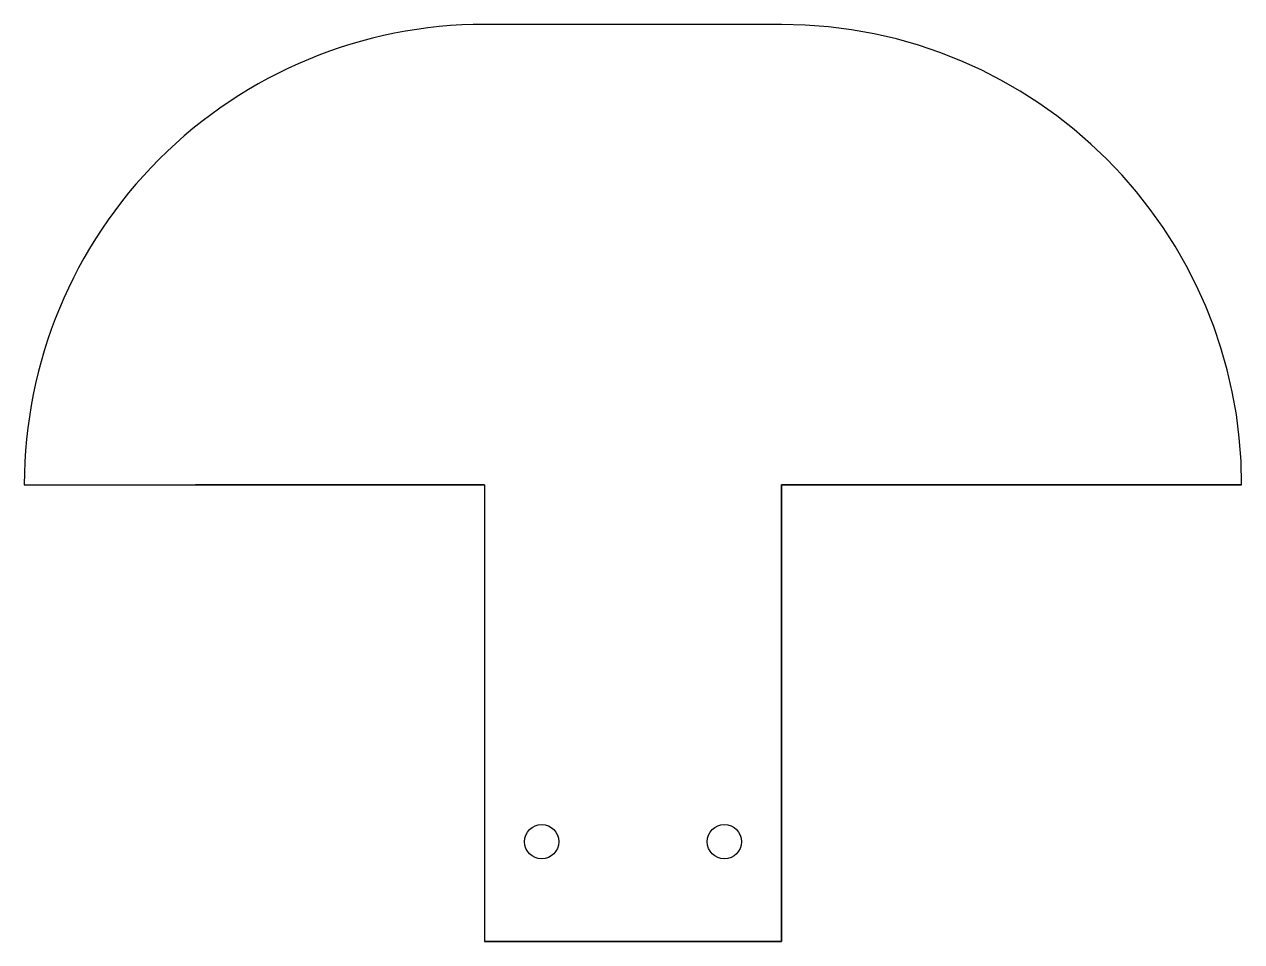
# Model space of a CAD drawing. Header units: millimetres. Extents: x -283 to -69, y 55 to 216.
import ezdxf

# ---------------------------------------------------------------- set-up
doc = ezdxf.new("R2010")
doc.units = ezdxf.units.MM
doc.layers.get('0').update_dxf_attribs({"linetype": 'CONTINUOUS'})

msp = doc.modelspace()

# ---------------------------------------------------------------- linework, layer by layer
for p, q in [((-202.03, 135.21), (-252.65, 135.21)), ((-150.03, 135.21), (-150.03, 55.21)), ((-150.03, 135.21), (-150.03, 135.21)), ((-69.44, 135.21), (-150.03, 135.21)), ((-201.96, 105.21), (-202.03, 105.21))]:
    msp.add_line(p, q)
msp.add_lwpolyline([(-150.03, 55.21), (-150.03, 135.21), (-99.44, 135.21), (-69.44, 135.21, 0.414181), (-150.02, 215.8), (-202.02, 215.82, 0.41424), (-282.65, 135.21), (-202.03, 135.21), (-202.03, 135.21), (-202.03, 55.21)], format="xyb", close=True)
msp.add_lwpolyline([(-150.03, 55.21), (-202.03, 55.21)], close=True)
for centre in [(-192.03, 72.7), (-160.03, 72.7)]:
    msp.add_circle(centre, 3)
for centre, radius, start, end in [((-202.03, 135.21), 50.62, 179.9993, 180), ((-150.03, 135.21), 50.59, 0.0011, 0.0018)]:
    msp.add_arc(centre, radius, start, end)

doc.saveas('drawing.dxf')
